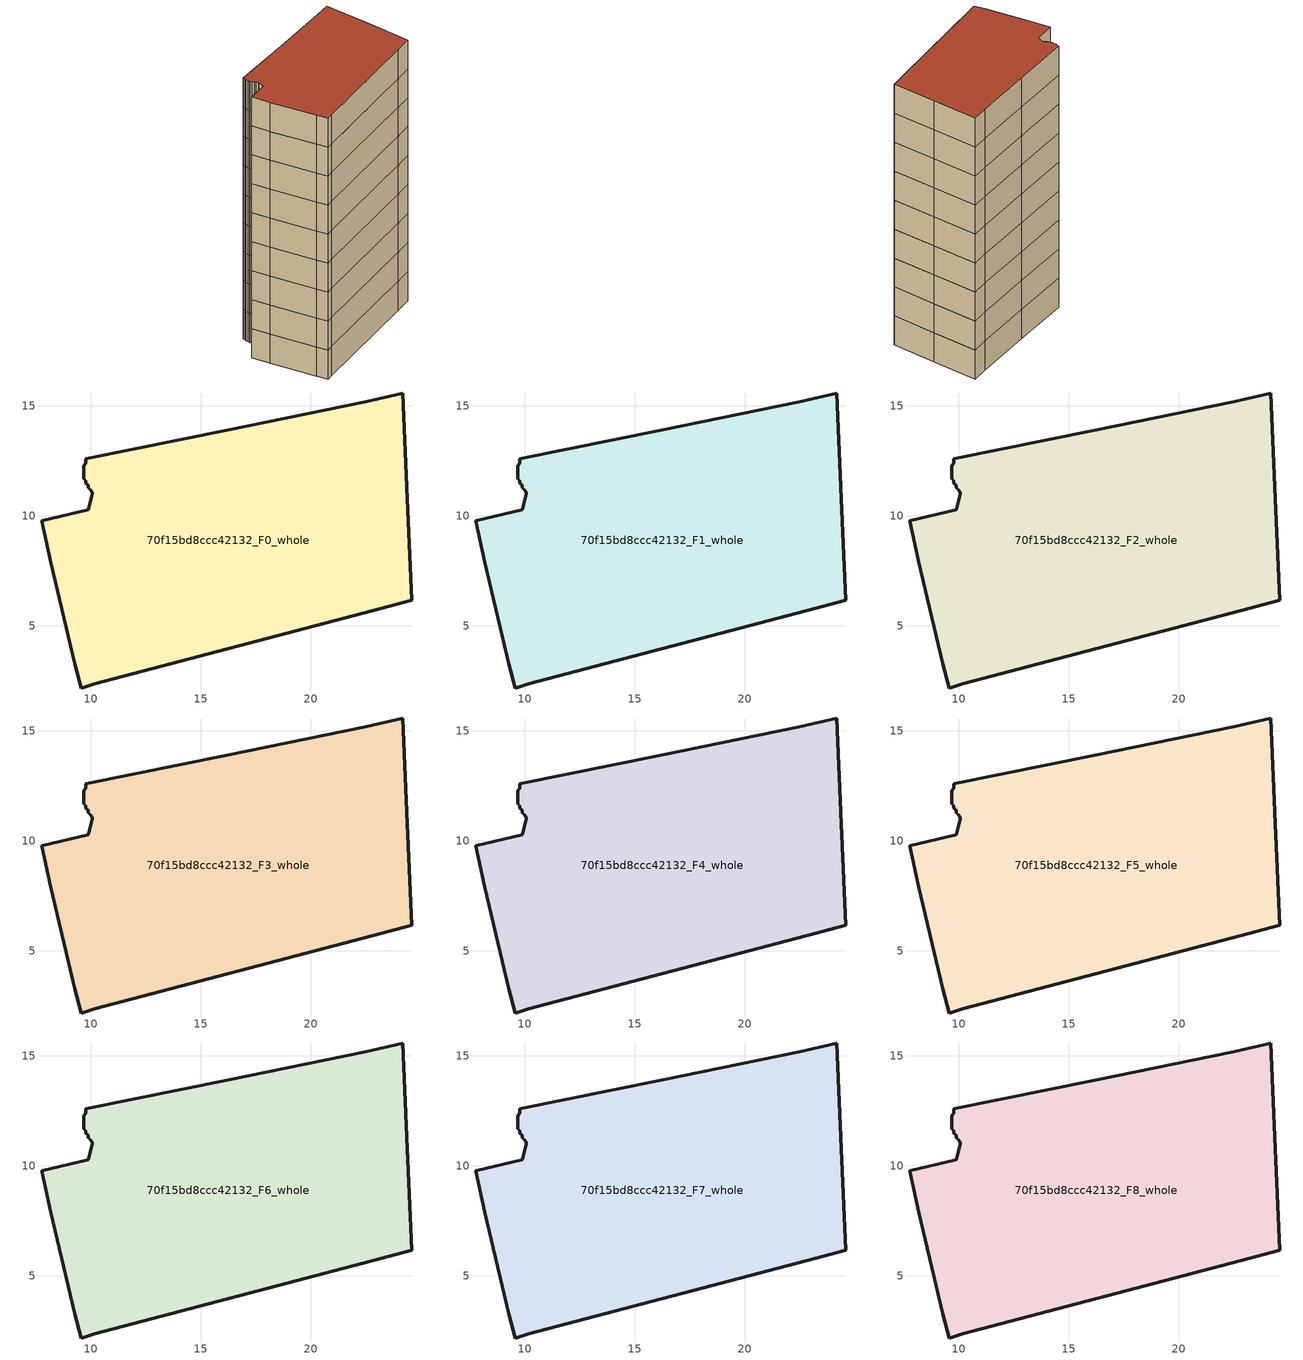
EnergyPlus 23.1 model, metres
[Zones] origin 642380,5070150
70f15bd8ccc42132_F0_whole
 floor ground (EU_floor_Construction): 24.18,15.59 24.38,10.78 24.58,6.18 22.78,5.68 10.17,2.38 9.57,2.18 9.27,3.28 8.17,7.89 7.77,9.79 9.87,10.29 10.07,10.99 10.07,11.09 9.97,11.19 9.87,11.29 9.87,11.39 9.77,11.49 9.77,11.59 9.67,11.69 9.67,11.79 9.67,11.99 9.67,12.19 9.67,12.29 9.77,12.39 9.77,12.59 16.18,13.89 22.48,15.19 z0
 wall outside (EU_wall_Construction): 9.77,12.59 9.77,12.39 9.67,12.29 9.67,12.19 9.67,11.99 9.67,11.79 9.67,11.69 9.77,11.59 9.77,11.49 9.87,11.39 9.87,11.29 9.97,11.19 10.07,11.09 10.07,10.99 9.87,10.29 7.77,9.79 8.17,7.89 9.27,3.28 9.57,2.18 10.17,2.38 22.78,5.68 24.58,6.18 24.38,10.78 24.18,15.59 22.48,15.19 16.18,13.89 9.77,12.59 z0:3
70f15bd8ccc42132_F1_whole
 floor to 70f15bd8ccc42132_F0_whole (EU_floor_Construction): 24.18,15.59 24.38,10.78 24.58,6.18 22.78,5.68 10.17,2.38 9.57,2.18 9.27,3.28 8.17,7.89 7.77,9.79 9.87,10.29 10.07,10.99 10.07,11.09 9.97,11.19 9.87,11.29 9.87,11.39 9.77,11.49 9.77,11.59 9.67,11.69 9.67,11.79 9.67,11.99 9.67,12.19 9.67,12.29 9.77,12.39 9.77,12.59 16.18,13.89 22.48,15.19 z3
 wall outside (EU_wall_Construction): 9.77,12.59 9.77,12.39 9.67,12.29 9.67,12.19 9.67,11.99 9.67,11.79 9.67,11.69 9.77,11.59 9.77,11.49 9.87,11.39 9.87,11.29 9.97,11.19 10.07,11.09 10.07,10.99 9.87,10.29 7.77,9.79 8.17,7.89 9.27,3.28 9.57,2.18 10.17,2.38 22.78,5.68 24.58,6.18 24.38,10.78 24.18,15.59 22.48,15.19 16.18,13.89 9.77,12.59 z3:6
70f15bd8ccc42132_F2_whole
 floor to 70f15bd8ccc42132_F1_whole (EU_floor_Construction): 24.18,15.59 24.38,10.78 24.58,6.18 22.78,5.68 10.17,2.38 9.57,2.18 9.27,3.28 8.17,7.89 7.77,9.79 9.87,10.29 10.07,10.99 10.07,11.09 9.97,11.19 9.87,11.29 9.87,11.39 9.77,11.49 9.77,11.59 9.67,11.69 9.67,11.79 9.67,11.99 9.67,12.19 9.67,12.29 9.77,12.39 9.77,12.59 16.18,13.89 22.48,15.19 z6
 wall outside (EU_wall_Construction): 9.77,12.59 9.77,12.39 9.67,12.29 9.67,12.19 9.67,11.99 9.67,11.79 9.67,11.69 9.77,11.59 9.77,11.49 9.87,11.39 9.87,11.29 9.97,11.19 10.07,11.09 10.07,10.99 9.87,10.29 7.77,9.79 8.17,7.89 9.27,3.28 9.57,2.18 10.17,2.38 22.78,5.68 24.58,6.18 24.38,10.78 24.18,15.59 22.48,15.19 16.18,13.89 9.77,12.59 z6:9
70f15bd8ccc42132_F3_whole
 floor to 70f15bd8ccc42132_F2_whole (EU_floor_Construction): 24.18,15.59 24.38,10.78 24.58,6.18 22.78,5.68 10.17,2.38 9.57,2.18 9.27,3.28 8.17,7.89 7.77,9.79 9.87,10.29 10.07,10.99 10.07,11.09 9.97,11.19 9.87,11.29 9.87,11.39 9.77,11.49 9.77,11.59 9.67,11.69 9.67,11.79 9.67,11.99 9.67,12.19 9.67,12.29 9.77,12.39 9.77,12.59 16.18,13.89 22.48,15.19 z9
 wall outside (EU_wall_Construction): 9.77,12.59 9.77,12.39 9.67,12.29 9.67,12.19 9.67,11.99 9.67,11.79 9.67,11.69 9.77,11.59 9.77,11.49 9.87,11.39 9.87,11.29 9.97,11.19 10.07,11.09 10.07,10.99 9.87,10.29 7.77,9.79 8.17,7.89 9.27,3.28 9.57,2.18 10.17,2.38 22.78,5.68 24.58,6.18 24.38,10.78 24.18,15.59 22.48,15.19 16.18,13.89 9.77,12.59 z9:12
70f15bd8ccc42132_F4_whole
 floor to 70f15bd8ccc42132_F3_whole (EU_floor_Construction): 24.18,15.59 24.38,10.78 24.58,6.18 22.78,5.68 10.17,2.38 9.57,2.18 9.27,3.28 8.17,7.89 7.77,9.79 9.87,10.29 10.07,10.99 10.07,11.09 9.97,11.19 9.87,11.29 9.87,11.39 9.77,11.49 9.77,11.59 9.67,11.69 9.67,11.79 9.67,11.99 9.67,12.19 9.67,12.29 9.77,12.39 9.77,12.59 16.18,13.89 22.48,15.19 z12
 wall outside (EU_wall_Construction): 9.77,12.59 9.77,12.39 9.67,12.29 9.67,12.19 9.67,11.99 9.67,11.79 9.67,11.69 9.77,11.59 9.77,11.49 9.87,11.39 9.87,11.29 9.97,11.19 10.07,11.09 10.07,10.99 9.87,10.29 7.77,9.79 8.17,7.89 9.27,3.28 9.57,2.18 10.17,2.38 22.78,5.68 24.58,6.18 24.38,10.78 24.18,15.59 22.48,15.19 16.18,13.89 9.77,12.59 z12:15
70f15bd8ccc42132_F5_whole
 floor to 70f15bd8ccc42132_F4_whole (EU_floor_Construction): 24.18,15.59 24.38,10.78 24.58,6.18 22.78,5.68 10.17,2.38 9.57,2.18 9.27,3.28 8.17,7.89 7.77,9.79 9.87,10.29 10.07,10.99 10.07,11.09 9.97,11.19 9.87,11.29 9.87,11.39 9.77,11.49 9.77,11.59 9.67,11.69 9.67,11.79 9.67,11.99 9.67,12.19 9.67,12.29 9.77,12.39 9.77,12.59 16.18,13.89 22.48,15.19 z15
 wall outside (EU_wall_Construction): 9.77,12.59 9.77,12.39 9.67,12.29 9.67,12.19 9.67,11.99 9.67,11.79 9.67,11.69 9.77,11.59 9.77,11.49 9.87,11.39 9.87,11.29 9.97,11.19 10.07,11.09 10.07,10.99 9.87,10.29 7.77,9.79 8.17,7.89 9.27,3.28 9.57,2.18 10.17,2.38 22.78,5.68 24.58,6.18 24.38,10.78 24.18,15.59 22.48,15.19 16.18,13.89 9.77,12.59 z15:18
70f15bd8ccc42132_F6_whole
 floor to 70f15bd8ccc42132_F5_whole (EU_floor_Construction): 24.18,15.59 24.38,10.78 24.58,6.18 22.78,5.68 10.17,2.38 9.57,2.18 9.27,3.28 8.17,7.89 7.77,9.79 9.87,10.29 10.07,10.99 10.07,11.09 9.97,11.19 9.87,11.29 9.87,11.39 9.77,11.49 9.77,11.59 9.67,11.69 9.67,11.79 9.67,11.99 9.67,12.19 9.67,12.29 9.77,12.39 9.77,12.59 16.18,13.89 22.48,15.19 z18
 wall outside (EU_wall_Construction): 9.77,12.59 9.77,12.39 9.67,12.29 9.67,12.19 9.67,11.99 9.67,11.79 9.67,11.69 9.77,11.59 9.77,11.49 9.87,11.39 9.87,11.29 9.97,11.19 10.07,11.09 10.07,10.99 9.87,10.29 7.77,9.79 8.17,7.89 9.27,3.28 9.57,2.18 10.17,2.38 22.78,5.68 24.58,6.18 24.38,10.78 24.18,15.59 22.48,15.19 16.18,13.89 9.77,12.59 z18:21
70f15bd8ccc42132_F7_whole
 floor to 70f15bd8ccc42132_F6_whole (EU_floor_Construction): 24.18,15.59 24.38,10.78 24.58,6.18 22.78,5.68 10.17,2.38 9.57,2.18 9.27,3.28 8.17,7.89 7.77,9.79 9.87,10.29 10.07,10.99 10.07,11.09 9.97,11.19 9.87,11.29 9.87,11.39 9.77,11.49 9.77,11.59 9.67,11.69 9.67,11.79 9.67,11.99 9.67,12.19 9.67,12.29 9.77,12.39 9.77,12.59 16.18,13.89 22.48,15.19 z21
 wall outside (EU_wall_Construction): 9.77,12.59 9.77,12.39 9.67,12.29 9.67,12.19 9.67,11.99 9.67,11.79 9.67,11.69 9.77,11.59 9.77,11.49 9.87,11.39 9.87,11.29 9.97,11.19 10.07,11.09 10.07,10.99 9.87,10.29 7.77,9.79 8.17,7.89 9.27,3.28 9.57,2.18 10.17,2.38 22.78,5.68 24.58,6.18 24.38,10.78 24.18,15.59 22.48,15.19 16.18,13.89 9.77,12.59 z21:24
70f15bd8ccc42132_F8_whole
 floor to 70f15bd8ccc42132_F7_whole (EU_floor_Construction): 24.18,15.59 24.38,10.78 24.58,6.18 22.78,5.68 10.17,2.38 9.57,2.18 9.27,3.28 8.17,7.89 7.77,9.79 9.87,10.29 10.07,10.99 10.07,11.09 9.97,11.19 9.87,11.29 9.87,11.39 9.77,11.49 9.77,11.59 9.67,11.69 9.67,11.79 9.67,11.99 9.67,12.19 9.67,12.29 9.77,12.39 9.77,12.59 16.18,13.89 22.48,15.19 z24
 wall outside (EU_wall_Construction): 9.77,12.59 9.77,12.39 9.67,12.29 9.67,12.19 9.67,11.99 9.67,11.79 9.67,11.69 9.77,11.59 9.77,11.49 9.87,11.39 9.87,11.29 9.97,11.19 10.07,11.09 10.07,10.99 9.87,10.29 7.77,9.79 8.17,7.89 9.27,3.28 9.57,2.18 10.17,2.38 22.78,5.68 24.58,6.18 24.38,10.78 24.18,15.59 22.48,15.19 16.18,13.89 9.77,12.59 z24:27
 roof outside (EU_roof_Construction): 22.78,5.68 24.58,6.18 24.38,10.78 24.18,15.59 22.48,15.19 16.18,13.89 9.77,12.59 9.77,12.39 9.67,12.29 9.67,12.19 9.67,11.99 9.67,11.79 9.67,11.69 9.77,11.59 9.77,11.49 9.87,11.39 9.87,11.29 9.97,11.19 10.07,11.09 10.07,10.99 9.87,10.29 7.77,9.79 8.17,7.89 9.27,3.28 9.57,2.18 10.17,2.38 z27
[Building]
EU S2 Campaign: North Axis=0; Terrain=City; Solar Distribution=FullExterior
[Site:Location]
Lyon-Bron: Latitude=45.75; Longitude=5; Time Zone=1; Elevation=198
[SizingPeriod:WeatherFileDays]
AnnualSizingPeriod: Begin Month=1; Begin Day of Month=1; End Month=12; End Day of Month=31; Day of Week for Start Day=Monday; Use Weather File Daylight Saving Period=No; Use Weather File Rain and Snow Indicators=No
[MATERIAL]
EU_InternalMass_Material: Roughness=MediumRough; Thickness=0.1; Conductivity=1; Density=1800; Specific Heat=900; Thermal Absorptance=0.9; Solar Absorptance=0.7; Visible Absorptance=0.7
[MATERIAL:NOMASS] Roughness=MediumRough; Thermal Absorptance=0.9; Solar Absorptance=0.7; Visible Absorptance=0.7
Name | Thermal Resistance
EU_wall_NoMass | 0.776494
EU_roof_NoMass | 0.486893
EU_floor_NoMass | 0.421597
[CONSTRUCTION]
EU_wall_Construction: EU_wall_NoMass
EU_roof_Construction: EU_roof_NoMass
EU_floor_Construction: EU_floor_NoMass
EU_InternalMass_Construction: EU_InternalMass_Material
[ZONE] Type=1; Multiplier=1; Ceiling Height=autocalculate; Floor Area=autocalculate; Part of Total Floor Area=Yes
Name | Volume
70f15bd8ccc42132_F0_whole | 460.408
70f15bd8ccc42132_F1_whole; 70f15bd8ccc42132_F2_whole; 70f15bd8ccc42132_F3_whole; 70f15bd8ccc42132_F4_whole; 70f15bd8ccc42132_F5_whole; 70f15bd8ccc42132_F6_whole; 70f15bd8ccc42132_F7_whole; 70f15bd8ccc42132_F8_whole | 460.407
[INTERNALMASS] Construction=EU_InternalMass_Construction; Surface Area=153.469
Name | Zone or ZoneList
70f15bd8ccc42132_F0_whole_EU_InternalMass | 70f15bd8ccc42132_F0_whole
70f15bd8ccc42132_F1_whole_EU_InternalMass | 70f15bd8ccc42132_F1_whole
70f15bd8ccc42132_F2_whole_EU_InternalMass | 70f15bd8ccc42132_F2_whole
70f15bd8ccc42132_F3_whole_EU_InternalMass | 70f15bd8ccc42132_F3_whole
70f15bd8ccc42132_F4_whole_EU_InternalMass | 70f15bd8ccc42132_F4_whole
70f15bd8ccc42132_F5_whole_EU_InternalMass | 70f15bd8ccc42132_F5_whole
70f15bd8ccc42132_F6_whole_EU_InternalMass | 70f15bd8ccc42132_F6_whole
70f15bd8ccc42132_F7_whole_EU_InternalMass | 70f15bd8ccc42132_F7_whole
70f15bd8ccc42132_F8_whole_EU_InternalMass | 70f15bd8ccc42132_F8_whole
[OTHEREQUIPMENT] Fuel Type=Electricity; Design Level Calculation Method=Watts/Area; Power per Zone Floor Area=1; Fraction Latent=0; Fraction Radiant=0; Fraction Lost=0; Carbon Dioxide Generation Rate=0; EndUse Subcategory=EU_Step8_InternalGains
Name | Zone or ZoneList or Space or SpaceList | Schedule
EU_Step8_InternalGain_70f15bd8ccc42132_F0_whole_f000 | 70f15bd8ccc42132_F0_whole | EU_Step8_GainSchedule_70f15bd8ccc42132_F0_whole_f000
EU_Step8_InternalGain_70f15bd8ccc42132_F1_whole_f000 | 70f15bd8ccc42132_F1_whole | EU_Step8_GainSchedule_70f15bd8ccc42132_F1_whole_f000
EU_Step8_InternalGain_70f15bd8ccc42132_F2_whole_f000 | 70f15bd8ccc42132_F2_whole | EU_Step8_GainSchedule_70f15bd8ccc42132_F2_whole_f000
EU_Step8_InternalGain_70f15bd8ccc42132_F3_whole_f000 | 70f15bd8ccc42132_F3_whole | EU_Step8_GainSchedule_70f15bd8ccc42132_F3_whole_f000
EU_Step8_InternalGain_70f15bd8ccc42132_F4_whole_f000 | 70f15bd8ccc42132_F4_whole | EU_Step8_GainSchedule_70f15bd8ccc42132_F4_whole_f000
EU_Step8_InternalGain_70f15bd8ccc42132_F5_whole_f000 | 70f15bd8ccc42132_F5_whole | EU_Step8_GainSchedule_70f15bd8ccc42132_F5_whole_f000
EU_Step8_InternalGain_70f15bd8ccc42132_F6_whole_f000 | 70f15bd8ccc42132_F6_whole | EU_Step8_GainSchedule_70f15bd8ccc42132_F6_whole_f000
EU_Step8_InternalGain_70f15bd8ccc42132_F7_whole_f000 | 70f15bd8ccc42132_F7_whole | EU_Step8_GainSchedule_70f15bd8ccc42132_F7_whole_f000
EU_Step8_InternalGain_70f15bd8ccc42132_F8_whole_f000 | 70f15bd8ccc42132_F8_whole | EU_Step8_GainSchedule_70f15bd8ccc42132_F8_whole_f000
[ZONEVENTILATION:DESIGNFLOWRATE] Schedule=EU_AlwaysOn; Design Flow Rate Calculation Method=AirChanges/Hour; Air Changes per Hour=0.693814; Ventilation Type=Natural; Fan Pressure Rise=0; Fan Total Efficiency=1; Constant Term Coefficient=1; Temperature Term Coefficient=0; Velocity Term Coefficient=0; Velocity Squared Term Coefficient=0; Minimum Indoor Temperature=-100; Maximum Indoor Temperature=100; Delta Temperature=-100; Minimum Outdoor Temperature=-100; Maximum Outdoor Temperature=100; Maximum Wind Speed=40
Name | Zone or ZoneList or Space or SpaceList
EU_ConstantAir_70f15bd8ccc42132_F0_whole | 70f15bd8ccc42132_F0_whole
EU_ConstantAir_70f15bd8ccc42132_F1_whole | 70f15bd8ccc42132_F1_whole
EU_ConstantAir_70f15bd8ccc42132_F2_whole | 70f15bd8ccc42132_F2_whole
EU_ConstantAir_70f15bd8ccc42132_F3_whole | 70f15bd8ccc42132_F3_whole
EU_ConstantAir_70f15bd8ccc42132_F4_whole | 70f15bd8ccc42132_F4_whole
EU_ConstantAir_70f15bd8ccc42132_F5_whole | 70f15bd8ccc42132_F5_whole
EU_ConstantAir_70f15bd8ccc42132_F6_whole | 70f15bd8ccc42132_F6_whole
EU_ConstantAir_70f15bd8ccc42132_F7_whole | 70f15bd8ccc42132_F7_whole
EU_ConstantAir_70f15bd8ccc42132_F8_whole | 70f15bd8ccc42132_F8_whole
[HVACTEMPLATE:THERMOSTAT] Constant Heating Setpoint=20; Constant Cooling Setpoint=50
EU_HeatOnly_70f15bd8ccc42132_F0_whole; EU_HeatOnly_70f15bd8ccc42132_F1_whole; EU_HeatOnly_70f15bd8ccc42132_F2_whole; EU_HeatOnly_70f15bd8ccc42132_F3_whole; EU_HeatOnly_70f15bd8ccc42132_F4_whole; EU_HeatOnly_70f15bd8ccc42132_F5_whole; EU_HeatOnly_70f15bd8ccc42132_F6_whole; EU_HeatOnly_70f15bd8ccc42132_F7_whole; EU_HeatOnly_70f15bd8ccc42132_F8_whole
[HVACTEMPLATE:ZONE:IDEALLOADSAIRSYSTEM] System Availability Schedule=EU_AlwaysOn; Maximum Heating Supply Air Temperature=50; Minimum Cooling Supply Air Temperature=13; Maximum Heating Supply Air Humidity Ratio=0.0156; Minimum Cooling Supply Air Humidity Ratio=0.0077; Heating Limit=NoLimit; Cooling Limit=NoLimit; Heating Availability Schedule=EU_AlwaysOn; Cooling Availability Schedule=EU_CoolingOff; Dehumidification Control Type=ConstantSensibleHeatRatio; Cooling Sensible Heat Ratio=0.7; Dehumidification Setpoint=60; Humidification Control Type=None; Humidification Setpoint=30; Outdoor Air Method=None; Outdoor Air Flow Rate per Person=0.00944; Outdoor Air Flow Rate per Zone Floor Area=0; Outdoor Air Flow Rate per Zone=0; Demand Controlled Ventilation Type=None; Outdoor Air Economizer Type=NoEconomizer; Heat Recovery Type=None; Sensible Heat Recovery Effectiveness=0.7; Latent Heat Recovery Effectiveness=0.65
Name | Template Thermostat
70f15bd8ccc42132_F0_whole | EU_HeatOnly_70f15bd8ccc42132_F0_whole
70f15bd8ccc42132_F1_whole | EU_HeatOnly_70f15bd8ccc42132_F1_whole
70f15bd8ccc42132_F2_whole | EU_HeatOnly_70f15bd8ccc42132_F2_whole
70f15bd8ccc42132_F3_whole | EU_HeatOnly_70f15bd8ccc42132_F3_whole
70f15bd8ccc42132_F4_whole | EU_HeatOnly_70f15bd8ccc42132_F4_whole
70f15bd8ccc42132_F5_whole | EU_HeatOnly_70f15bd8ccc42132_F5_whole
70f15bd8ccc42132_F6_whole | EU_HeatOnly_70f15bd8ccc42132_F6_whole
70f15bd8ccc42132_F7_whole | EU_HeatOnly_70f15bd8ccc42132_F7_whole
70f15bd8ccc42132_F8_whole | EU_HeatOnly_70f15bd8ccc42132_F8_whole
[SIZING:ZONE] Zone Cooling Design Supply Air Temperature Input Method=SupplyAirTemperature; Zone Cooling Design Supply Air Temperature=13; Zone Heating Design Supply Air Temperature Input Method=SupplyAirTemperature; Zone Heating Design Supply Air Temperature=50; Zone Cooling Design Supply Air Humidity Ratio=0.008; Zone Heating Design Supply Air Humidity Ratio=0.008; Cooling Design Air Flow Method=DesignDay; Cooling Design Air Flow Rate=0; Cooling Minimum Air Flow per Zone Floor Area=0.000762; Cooling Minimum Air Flow=0; Cooling Minimum Air Flow Fraction=0.2; Heating Design Air Flow Method=DesignDay; Heating Design Air Flow Rate=0; Heating Maximum Air Flow per Zone Floor Area=0.002032; Heating Maximum Air Flow=0.141576; Heating Maximum Air Flow Fraction=0.3; Account for Dedicated Outdoor Air System=No; Dedicated Outdoor Air System Control Strategy=NeutralSupplyAir; Dedicated Outdoor Air Low Setpoint Temperature for Design=autosize; Dedicated Outdoor Air High Setpoint Temperature for Design=autosize; Zone Load Sizing Method=Sensible Load Only No Latent Load; Zone Latent Cooling Design Supply Air Humidity Ratio Input Method=HumidityRatioDifference; Zone Cooling Design Supply Air Humidity Ratio Difference=0.005; Zone Latent Heating Design Supply Air Humidity Ratio Input Method=HumidityRatioDifference; Zone Humidification Design Supply Air Humidity Ratio Difference=0.005
70f15bd8ccc42132_F0_whole; 70f15bd8ccc42132_F1_whole; 70f15bd8ccc42132_F2_whole; 70f15bd8ccc42132_F3_whole; 70f15bd8ccc42132_F4_whole; 70f15bd8ccc42132_F5_whole; 70f15bd8ccc42132_F6_whole; 70f15bd8ccc42132_F7_whole; 70f15bd8ccc42132_F8_whole
[SCHEDULE:CONSTANT]
Name | Hourly Value
EU_AlwaysOn | 1
EU_CoolingOff | 0
[SCHEDULE:FILE] Column Number=1; Rows to Skip at Top=0; Number of Hours of Data=8760; Column Separator=Comma; Interpolate to Timestep=No; Minutes per Item=60; Adjust Schedule for Daylight Savings=Yes
Name | File
EU_Step8_GainSchedule_70f15bd8ccc42132_F0_whole_f000 | C:\Users\o_iseri\Desktop\OpenUBEM\openubem\outputs\eu_evidence\EU-11\FR-LYO-HAUTCOEURPENTES\idfs\70f15bd8ccc42132\70f15bd8ccc42132_F0_whole_f000_gain.csv
EU_Step8_GainSchedule_70f15bd8ccc42132_F1_whole_f000 | C:\Users\o_iseri\Desktop\OpenUBEM\openubem\outputs\eu_evidence\EU-11\FR-LYO-HAUTCOEURPENTES\idfs\70f15bd8ccc42132\70f15bd8ccc42132_F1_whole_f000_gain.csv
EU_Step8_GainSchedule_70f15bd8ccc42132_F2_whole_f000 | C:\Users\o_iseri\Desktop\OpenUBEM\openubem\outputs\eu_evidence\EU-11\FR-LYO-HAUTCOEURPENTES\idfs\70f15bd8ccc42132\70f15bd8ccc42132_F2_whole_f000_gain.csv
EU_Step8_GainSchedule_70f15bd8ccc42132_F3_whole_f000 | C:\Users\o_iseri\Desktop\OpenUBEM\openubem\outputs\eu_evidence\EU-11\FR-LYO-HAUTCOEURPENTES\idfs\70f15bd8ccc42132\70f15bd8ccc42132_F3_whole_f000_gain.csv
EU_Step8_GainSchedule_70f15bd8ccc42132_F4_whole_f000 | C:\Users\o_iseri\Desktop\OpenUBEM\openubem\outputs\eu_evidence\EU-11\FR-LYO-HAUTCOEURPENTES\idfs\70f15bd8ccc42132\70f15bd8ccc42132_F4_whole_f000_gain.csv
EU_Step8_GainSchedule_70f15bd8ccc42132_F5_whole_f000 | C:\Users\o_iseri\Desktop\OpenUBEM\openubem\outputs\eu_evidence\EU-11\FR-LYO-HAUTCOEURPENTES\idfs\70f15bd8ccc42132\70f15bd8ccc42132_F5_whole_f000_gain.csv
EU_Step8_GainSchedule_70f15bd8ccc42132_F6_whole_f000 | C:\Users\o_iseri\Desktop\OpenUBEM\openubem\outputs\eu_evidence\EU-11\FR-LYO-HAUTCOEURPENTES\idfs\70f15bd8ccc42132\70f15bd8ccc42132_F6_whole_f000_gain.csv
EU_Step8_GainSchedule_70f15bd8ccc42132_F7_whole_f000 | C:\Users\o_iseri\Desktop\OpenUBEM\openubem\outputs\eu_evidence\EU-11\FR-LYO-HAUTCOEURPENTES\idfs\70f15bd8ccc42132\70f15bd8ccc42132_F7_whole_f000_gain.csv
EU_Step8_GainSchedule_70f15bd8ccc42132_F8_whole_f000 | C:\Users\o_iseri\Desktop\OpenUBEM\openubem\outputs\eu_evidence\EU-11\FR-LYO-HAUTCOEURPENTES\idfs\70f15bd8ccc42132\70f15bd8ccc42132_F8_whole_f000_gain.csv
